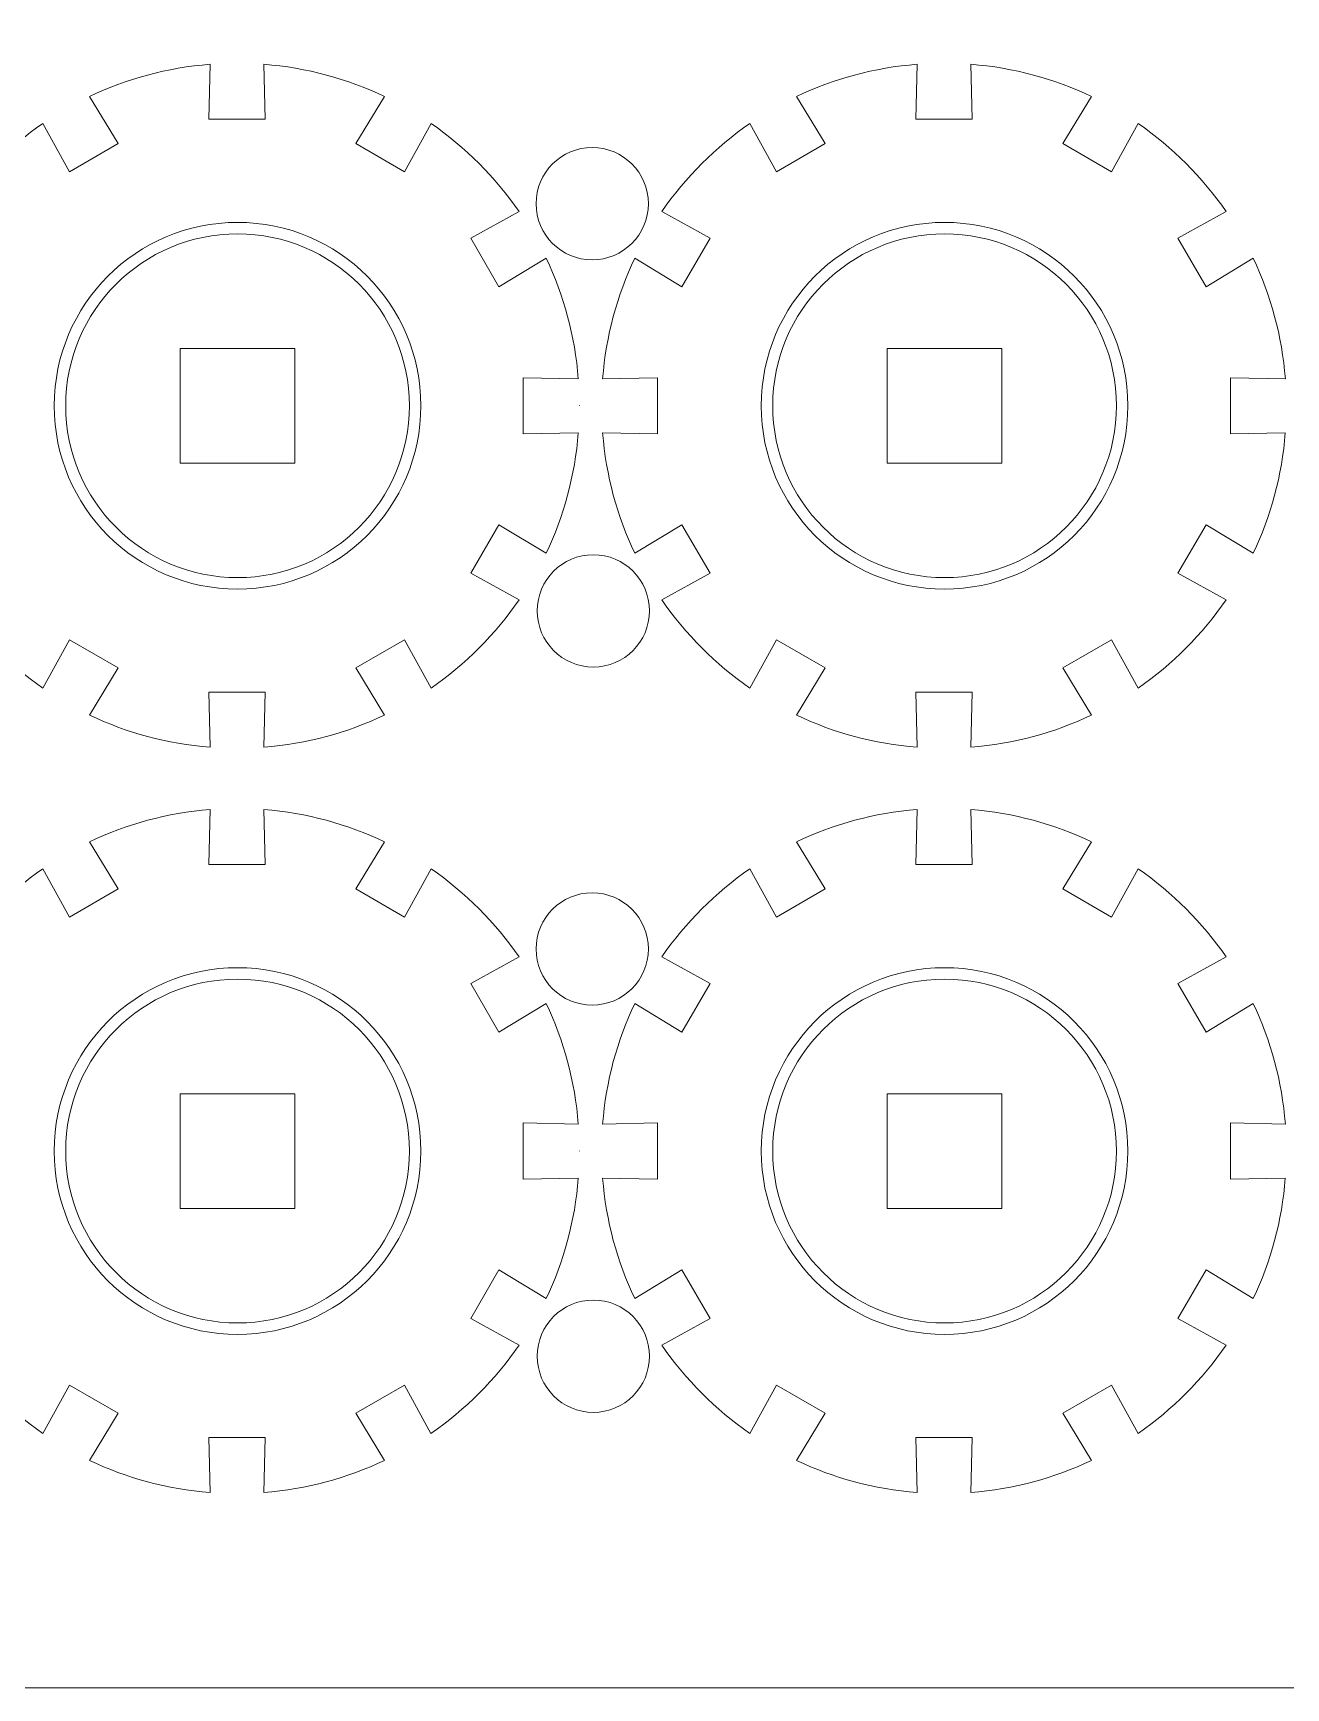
# Model space of a CAD drawing. Header units: centimetres. Extents: x -226 to -75, y 0 to 222.
# Drawn here: x -192.01 to -186.54, y 0.32 to 7.54 of the extents above; entities that cross this region are included whole.
import ezdxf

# ---------------------------------------------------------------- set-up
doc = ezdxf.new("R2010")
doc.units = ezdxf.units.CM
doc.header["$MEASUREMENT"] = 0
doc.layers.add('layer 1', color=7, linetype='Continuous')

msp = doc.modelspace()

# ---------------------------------------------------------------- linework, layer by layer
at = {"layer": 'layer 1', "color": 250, "lineweight": 20}
msp.add_lwpolyline([(-195.83724, 0.31703), (-165.83724, 0.31703), (-165.83724, 30.31703), (-195.83724, 30.31703), (-195.83724, 0.31703)], close=True, dxfattribs=at)
at = {"layer": 'layer 1', "color": 1, "lineweight": 9}
for points, knots in [([(-190.09825, 5.18009), (-190.09825, 5.18009), (-189.97574, 5.39225), (-189.97574, 5.39225), (-189.97574, 5.39225), (-189.97574, 5.39225), (-189.76985, 5.26765), (-189.76985, 5.26765), (-189.76985, 5.26765), (-189.69281, 5.42904), (-189.64419, 5.60645), (-189.62962, 5.79346), (-189.62962, 5.79346), (-189.62962, 5.79346), (-189.86958, 5.78856), (-189.86958, 5.78856), (-189.86958, 5.78856), (-189.86958, 5.78856), (-189.86958, 6.03356), (-189.86958, 6.03356), (-189.86958, 6.03356), (-189.86958, 6.03356), (-189.62959, 6.02862), (-189.62959, 6.02862), (-189.62959, 6.02862), (-189.64416, 6.21563), (-189.69277, 6.39304), (-189.76982, 6.5544), (-189.76982, 6.5544), (-189.76982, 6.5544), (-189.97577, 6.42991), (-189.97577, 6.42991), (-189.97577, 6.42991), (-189.97577, 6.42991), (-190.09829, 6.64203), (-190.09829, 6.64203), (-190.09829, 6.64203), (-190.09829, 6.64203), (-189.88772, 6.75789), (-189.88772, 6.75789), (-189.88772, 6.75789), (-189.99143, 6.90842), (-190.12193, 7.03891), (-190.27246, 7.1427), (-190.27246, 7.1427), (-190.27246, 7.1427), (-190.38841, 6.93212), (-190.38841, 6.93212), (-190.38841, 6.93212), (-190.38841, 6.93212), (-190.60058, 7.05464), (-190.60058, 7.05464), (-190.60058, 7.05464), (-190.60058, 7.05464), (-190.47594, 7.26059), (-190.47594, 7.26059), (-190.47594, 7.26059), (-190.6373, 7.33761), (-190.81475, 7.38625), (-191.00172, 7.40086), (-191.00172, 7.40086), (-191.00172, 7.40086), (-190.99685, 7.16086), (-190.99685, 7.16086), (-190.99685, 7.16086), (-190.99685, 7.16086), (-191.24185, 7.16086), (-191.24185, 7.16086), (-191.24185, 7.16086), (-191.24185, 7.16086), (-191.23692, 7.40086), (-191.23692, 7.40086), (-191.23692, 7.40086), (-191.42392, 7.38625), (-191.60134, 7.33768), (-191.7627, 7.26059), (-191.7627, 7.26059), (-191.7627, 7.26059), (-191.63817, 7.05471), (-191.63817, 7.05471), (-191.63817, 7.05471), (-191.63817, 7.05471), (-191.85036, 6.93219), (-191.85036, 6.93219), (-191.85036, 6.93219), (-191.85036, 6.93219), (-191.96618, 7.1427), (-191.96618, 7.1427), (-191.96618, 7.1427), (-192.11674, 7.03898), (-192.24727, 6.90849), (-192.35095, 6.75796), (-192.35095, 6.75796), (-192.35095, 6.75796), (-192.14052, 6.64203), (-192.14052, 6.64203), (-192.14052, 6.64203), (-192.14052, 6.64203), (-192.26297, 6.42991), (-192.26297, 6.42991), (-192.26297, 6.42991), (-192.26297, 6.42991), (-192.46885, 6.55447), (-192.46885, 6.55447), (-192.46885, 6.55447), (-192.54593, 6.39311), (-192.59458, 6.21567), (-192.60915, 6.02869), (-192.60915, 6.02869), (-192.60915, 6.02869), (-192.36923, 6.03356), (-192.36923, 6.03356), (-192.36923, 6.03356), (-192.36923, 6.03356), (-192.36919, 5.78856), (-192.36919, 5.78856), (-192.36919, 5.78856), (-192.36919, 5.78856), (-192.60915, 5.79353), (-192.60915, 5.79353), (-192.60915, 5.79353), (-192.59458, 5.60653), (-192.54597, 5.42911), (-192.46889, 5.26772), (-192.46889, 5.26772), (-192.46889, 5.26772), (-192.26304, 5.39225), (-192.26304, 5.39225), (-192.26304, 5.39225), (-192.26304, 5.39225), (-192.14052, 5.18009), (-192.14052, 5.18009), (-192.14052, 5.18009), (-192.14052, 5.18009), (-192.35099, 5.06427), (-192.35099, 5.06427), (-192.35099, 5.06427), (-192.24727, 4.9137), (-192.11674, 4.78314), (-191.96621, 4.67946), (-191.96621, 4.67946), (-191.96621, 4.67946), (-191.8504, 4.88986), (-191.8504, 4.88986), (-191.8504, 4.88986), (-191.8504, 4.88986), (-191.6382, 4.76744), (-191.6382, 4.76744), (-191.6382, 4.76744), (-191.6382, 4.76744), (-191.76273, 4.56156), (-191.76273, 4.56156), (-191.76273, 4.56156), (-191.60137, 4.48452), (-191.42396, 4.43587), (-191.23695, 4.42133), (-191.23695, 4.42133), (-191.23695, 4.42133), (-191.24185, 4.66126), (-191.24185, 4.66126), (-191.24185, 4.66126), (-191.24185, 4.66126), (-190.99685, 4.66126), (-190.99685, 4.66126), (-190.99685, 4.66126), (-190.99685, 4.66126), (-191.00175, 4.42133), (-191.00175, 4.42133), (-191.00175, 4.42133), (-190.81478, 4.43587), (-190.63737, 4.48452), (-190.47601, 4.56156), (-190.47601, 4.56156), (-190.47601, 4.56156), (-190.60054, 4.76744), (-190.60054, 4.76744), (-190.60054, 4.76744), (-190.60054, 4.76744), (-190.38838, 4.88993), (-190.38838, 4.88993), (-190.38838, 4.88993), (-190.38838, 4.88993), (-190.27249, 4.67946), (-190.27249, 4.67946), (-190.27249, 4.67946), (-190.122, 4.78314), (-189.99147, 4.9137), (-189.88775, 5.0642), (-189.88775, 5.0642), (-189.88775, 5.0642), (-190.09825, 5.18009), (-190.09825, 5.18009)], [0, 0, 0, 0, 0.0204082, 0.0204082, 0.0204082, 0.0204082, 0.0408163, 0.0408163, 0.0408163, 0.0408163, 0.0612245, 0.0612245, 0.0612245, 0.0612245, 0.0816327, 0.0816327, 0.0816327, 0.0816327, 0.1020408, 0.1020408, 0.1020408, 0.1020408, 0.122449, 0.122449, 0.122449, 0.122449, 0.1428571, 0.1428571, 0.1428571, 0.1428571, 0.1632653, 0.1632653, 0.1632653, 0.1632653, 0.1836735, 0.1836735, 0.1836735, 0.1836735, 0.2040816, 0.2040816, 0.2040816, 0.2040816, 0.2244898, 0.2244898, 0.2244898, 0.2244898, 0.244898, 0.244898, 0.244898, 0.244898, 0.2653061, 0.2653061, 0.2653061, 0.2653061, 0.2857143, 0.2857143, 0.2857143, 0.2857143, 0.3061224, 0.3061224, 0.3061224, 0.3061224, 0.3265306, 0.3265306, 0.3265306, 0.3265306, 0.3469388, 0.3469388, 0.3469388, 0.3469388, 0.3673469, 0.3673469, 0.3673469, 0.3673469, 0.3877551, 0.3877551, 0.3877551, 0.3877551, 0.4081633, 0.4081633, 0.4081633, 0.4081633, 0.4285714, 0.4285714, 0.4285714, 0.4285714, 0.4489796, 0.4489796, 0.4489796, 0.4489796, 0.4693878, 0.4693878, 0.4693878, 0.4693878, 0.4897959, 0.4897959, 0.4897959, 0.4897959, 0.5102041, 0.5102041, 0.5102041, 0.5102041, 0.5306122, 0.5306122, 0.5306122, 0.5306122, 0.5510204, 0.5510204, 0.5510204, 0.5510204, 0.5714286, 0.5714286, 0.5714286, 0.5714286, 0.5918367, 0.5918367, 0.5918367, 0.5918367, 0.6122449, 0.6122449, 0.6122449, 0.6122449, 0.6326531, 0.6326531, 0.6326531, 0.6326531, 0.6530612, 0.6530612, 0.6530612, 0.6530612, 0.6734694, 0.6734694, 0.6734694, 0.6734694, 0.6938776, 0.6938776, 0.6938776, 0.6938776, 0.7142857, 0.7142857, 0.7142857, 0.7142857, 0.7346939, 0.7346939, 0.7346939, 0.7346939, 0.755102, 0.755102, 0.755102, 0.755102, 0.7755102, 0.7755102, 0.7755102, 0.7755102, 0.7959184, 0.7959184, 0.7959184, 0.7959184, 0.8163265, 0.8163265, 0.8163265, 0.8163265, 0.8367347, 0.8367347, 0.8367347, 0.8367347, 0.8571429, 0.8571429, 0.8571429, 0.8571429, 0.877551, 0.877551, 0.877551, 0.877551, 0.8979592, 0.8979592, 0.8979592, 0.8979592, 0.9183673, 0.9183673, 0.9183673, 0.9183673, 0.9387755, 0.9387755, 0.9387755, 0.9387755, 0.9591837, 0.9591837, 0.9591837, 0.9591837, 1, 1, 1, 1]), ([(-187.01255, 5.18009), (-187.01255, 5.18009), (-186.89003, 5.39225), (-186.89003, 5.39225), (-186.89003, 5.39225), (-186.89003, 5.39225), (-186.68415, 5.26765), (-186.68415, 5.26765), (-186.68415, 5.26765), (-186.6071, 5.42904), (-186.55849, 5.60645), (-186.54392, 5.79346), (-186.54392, 5.79346), (-186.54392, 5.79346), (-186.78388, 5.78856), (-186.78388, 5.78856), (-186.78388, 5.78856), (-186.78388, 5.78856), (-186.78388, 6.03356), (-186.78388, 6.03356), (-186.78388, 6.03356), (-186.78388, 6.03356), (-186.54388, 6.02862), (-186.54388, 6.02862), (-186.54388, 6.02862), (-186.55849, 6.21563), (-186.60707, 6.39304), (-186.68411, 6.5544), (-186.68411, 6.5544), (-186.68411, 6.5544), (-186.89007, 6.42991), (-186.89007, 6.42991), (-186.89007, 6.42991), (-186.89007, 6.42991), (-187.01259, 6.64203), (-187.01259, 6.64203), (-187.01259, 6.64203), (-187.01259, 6.64203), (-186.80201, 6.75789), (-186.80201, 6.75789), (-186.80201, 6.75789), (-186.90573, 6.90842), (-187.03626, 7.03891), (-187.18675, 7.1427), (-187.18675, 7.1427), (-187.18675, 7.1427), (-187.30271, 6.93212), (-187.30271, 6.93212), (-187.30271, 6.93212), (-187.30271, 6.93212), (-187.51487, 7.05464), (-187.51487, 7.05464), (-187.51487, 7.05464), (-187.51487, 7.05464), (-187.39023, 7.26059), (-187.39023, 7.26059), (-187.39023, 7.26059), (-187.55159, 7.33761), (-187.72904, 7.38625), (-187.91601, 7.40086), (-187.91601, 7.40086), (-187.91601, 7.40086), (-187.91115, 7.16086), (-187.91115, 7.16086), (-187.91115, 7.16086), (-187.91115, 7.16086), (-188.15615, 7.16086), (-188.15615, 7.16086), (-188.15615, 7.16086), (-188.15615, 7.16086), (-188.15121, 7.40086), (-188.15121, 7.40086), (-188.15121, 7.40086), (-188.33822, 7.38625), (-188.51563, 7.33768), (-188.67699, 7.26059), (-188.67699, 7.26059), (-188.67699, 7.26059), (-188.55246, 7.05471), (-188.55246, 7.05471), (-188.55246, 7.05471), (-188.55246, 7.05471), (-188.76466, 6.93219), (-188.76466, 6.93219), (-188.76466, 6.93219), (-188.76466, 6.93219), (-188.88047, 7.1427), (-188.88047, 7.1427), (-188.88047, 7.1427), (-189.03104, 7.03898), (-189.16157, 6.90849), (-189.26525, 6.75796), (-189.26525, 6.75796), (-189.26525, 6.75796), (-189.05482, 6.64203), (-189.05482, 6.64203), (-189.05482, 6.64203), (-189.05482, 6.64203), (-189.17727, 6.42991), (-189.17727, 6.42991), (-189.17727, 6.42991), (-189.17727, 6.42991), (-189.38315, 6.55447), (-189.38315, 6.55447), (-189.38315, 6.55447), (-189.46023, 6.39311), (-189.50888, 6.21567), (-189.52345, 6.02869), (-189.52345, 6.02869), (-189.52345, 6.02869), (-189.28352, 6.03356), (-189.28352, 6.03356), (-189.28352, 6.03356), (-189.28352, 6.03356), (-189.28349, 5.78856), (-189.28349, 5.78856), (-189.28349, 5.78856), (-189.28349, 5.78856), (-189.52345, 5.79353), (-189.52345, 5.79353), (-189.52345, 5.79353), (-189.50888, 5.60653), (-189.46026, 5.42911), (-189.38318, 5.26772), (-189.38318, 5.26772), (-189.38318, 5.26772), (-189.17734, 5.39225), (-189.17734, 5.39225), (-189.17734, 5.39225), (-189.17734, 5.39225), (-189.05482, 5.18009), (-189.05482, 5.18009), (-189.05482, 5.18009), (-189.05482, 5.18009), (-189.26528, 5.06427), (-189.26528, 5.06427), (-189.26528, 5.06427), (-189.16157, 4.9137), (-189.03104, 4.78314), (-188.88051, 4.67946), (-188.88051, 4.67946), (-188.88051, 4.67946), (-188.76469, 4.88986), (-188.76469, 4.88986), (-188.76469, 4.88986), (-188.76469, 4.88986), (-188.5525, 4.76744), (-188.5525, 4.76744), (-188.5525, 4.76744), (-188.5525, 4.76744), (-188.67703, 4.56156), (-188.67703, 4.56156), (-188.67703, 4.56156), (-188.51567, 4.48452), (-188.33825, 4.43587), (-188.15125, 4.42133), (-188.15125, 4.42133), (-188.15125, 4.42133), (-188.15615, 4.66126), (-188.15615, 4.66126), (-188.15615, 4.66126), (-188.15615, 4.66126), (-187.91115, 4.66126), (-187.91115, 4.66126), (-187.91115, 4.66126), (-187.91115, 4.66126), (-187.91605, 4.42133), (-187.91605, 4.42133), (-187.91605, 4.42133), (-187.72908, 4.43587), (-187.55167, 4.48452), (-187.39034, 4.56156), (-187.39034, 4.56156), (-187.39034, 4.56156), (-187.51484, 4.76744), (-187.51484, 4.76744), (-187.51484, 4.76744), (-187.51484, 4.76744), (-187.30267, 4.88993), (-187.30267, 4.88993), (-187.30267, 4.88993), (-187.30267, 4.88993), (-187.18679, 4.67946), (-187.18679, 4.67946), (-187.18679, 4.67946), (-187.03633, 4.78314), (-186.90576, 4.9137), (-186.80205, 5.0642), (-186.80205, 5.0642), (-186.80205, 5.0642), (-187.01255, 5.18009), (-187.01255, 5.18009)], [0, 0, 0, 0, 0.0204082, 0.0204082, 0.0204082, 0.0204082, 0.0408163, 0.0408163, 0.0408163, 0.0408163, 0.0612245, 0.0612245, 0.0612245, 0.0612245, 0.0816327, 0.0816327, 0.0816327, 0.0816327, 0.1020408, 0.1020408, 0.1020408, 0.1020408, 0.122449, 0.122449, 0.122449, 0.122449, 0.1428571, 0.1428571, 0.1428571, 0.1428571, 0.1632653, 0.1632653, 0.1632653, 0.1632653, 0.1836735, 0.1836735, 0.1836735, 0.1836735, 0.2040816, 0.2040816, 0.2040816, 0.2040816, 0.2244898, 0.2244898, 0.2244898, 0.2244898, 0.244898, 0.244898, 0.244898, 0.244898, 0.2653061, 0.2653061, 0.2653061, 0.2653061, 0.2857143, 0.2857143, 0.2857143, 0.2857143, 0.3061224, 0.3061224, 0.3061224, 0.3061224, 0.3265306, 0.3265306, 0.3265306, 0.3265306, 0.3469388, 0.3469388, 0.3469388, 0.3469388, 0.3673469, 0.3673469, 0.3673469, 0.3673469, 0.3877551, 0.3877551, 0.3877551, 0.3877551, 0.4081633, 0.4081633, 0.4081633, 0.4081633, 0.4285714, 0.4285714, 0.4285714, 0.4285714, 0.4489796, 0.4489796, 0.4489796, 0.4489796, 0.4693878, 0.4693878, 0.4693878, 0.4693878, 0.4897959, 0.4897959, 0.4897959, 0.4897959, 0.5102041, 0.5102041, 0.5102041, 0.5102041, 0.5306122, 0.5306122, 0.5306122, 0.5306122, 0.5510204, 0.5510204, 0.5510204, 0.5510204, 0.5714286, 0.5714286, 0.5714286, 0.5714286, 0.5918367, 0.5918367, 0.5918367, 0.5918367, 0.6122449, 0.6122449, 0.6122449, 0.6122449, 0.6326531, 0.6326531, 0.6326531, 0.6326531, 0.6530612, 0.6530612, 0.6530612, 0.6530612, 0.6734694, 0.6734694, 0.6734694, 0.6734694, 0.6938776, 0.6938776, 0.6938776, 0.6938776, 0.7142857, 0.7142857, 0.7142857, 0.7142857, 0.7346939, 0.7346939, 0.7346939, 0.7346939, 0.755102, 0.755102, 0.755102, 0.755102, 0.7755102, 0.7755102, 0.7755102, 0.7755102, 0.7959184, 0.7959184, 0.7959184, 0.7959184, 0.8163265, 0.8163265, 0.8163265, 0.8163265, 0.8367347, 0.8367347, 0.8367347, 0.8367347, 0.8571429, 0.8571429, 0.8571429, 0.8571429, 0.877551, 0.877551, 0.877551, 0.877551, 0.8979592, 0.8979592, 0.8979592, 0.8979592, 0.9183673, 0.9183673, 0.9183673, 0.9183673, 0.9387755, 0.9387755, 0.9387755, 0.9387755, 0.9591837, 0.9591837, 0.9591837, 0.9591837, 1, 1, 1, 1]), ([(-189.56871, 6.54772), (-189.70382, 6.54772), (-189.81371, 6.65768), (-189.81371, 6.79273), (-189.81371, 6.79273), (-189.81371, 6.92784), (-189.70382, 7.03777), (-189.56871, 7.03777), (-189.56871, 7.03777), (-189.43363, 7.03777), (-189.32374, 6.92784), (-189.32374, 6.79273), (-189.32374, 6.79273), (-189.32374, 6.65768), (-189.43363, 6.54772), (-189.56871, 6.54772)], [0, 0, 0, 0, 0.2, 0.2, 0.2, 0.2, 0.4, 0.4, 0.4, 0.4, 0.6, 0.6, 0.6, 0.6, 1, 1, 1, 1]), ([(-191.11687, 6.71109), (-190.67505, 6.71109), (-190.31684, 6.35295), (-190.31684, 5.91113), (-190.31684, 5.91113), (-190.31684, 5.46927), (-190.67505, 5.1111), (-191.11687, 5.1111), (-191.11687, 5.1111), (-191.55868, 5.1111), (-191.91686, 5.46927), (-191.91686, 5.91113), (-191.91686, 5.91113), (-191.91686, 6.35295), (-191.55868, 6.71109), (-191.11687, 6.71109)], [0, 0, 0, 0, 0.2, 0.2, 0.2, 0.2, 0.4, 0.4, 0.4, 0.4, 0.6, 0.6, 0.6, 0.6, 1, 1, 1, 1]), ([(-191.11687, 6.66106), (-191.53106, 6.66106), (-191.86687, 6.32529), (-191.86687, 5.91113), (-191.86687, 5.91113), (-191.86687, 5.4969), (-191.53106, 5.16112), (-191.11687, 5.16112), (-191.11687, 5.16112), (-190.70263, 5.16112), (-190.36686, 5.4969), (-190.36686, 5.91113), (-190.36686, 5.91113), (-190.36686, 6.32529), (-190.70263, 6.66106), (-191.11687, 6.66106)], [0, 0, 0, 0, 0.2, 0.2, 0.2, 0.2, 0.4, 0.4, 0.4, 0.4, 0.6, 0.6, 0.6, 0.6, 1, 1, 1, 1]), ([(-188.03113, 6.71109), (-187.58931, 6.71109), (-187.23113, 6.35295), (-187.23113, 5.91113), (-187.23113, 5.91113), (-187.23113, 5.46927), (-187.58931, 5.1111), (-188.03113, 5.1111), (-188.03113, 5.1111), (-188.47295, 5.1111), (-188.83116, 5.46927), (-188.83116, 5.91113), (-188.83116, 5.91113), (-188.83116, 6.35295), (-188.47295, 6.71109), (-188.03113, 6.71109)], [0, 0, 0, 0, 0.2, 0.2, 0.2, 0.2, 0.4, 0.4, 0.4, 0.4, 0.6, 0.6, 0.6, 0.6, 1, 1, 1, 1]), ([(-188.03113, 6.66106), (-188.44533, 6.66106), (-188.78113, 6.32529), (-188.78113, 5.91113), (-188.78113, 5.91113), (-188.78113, 5.4969), (-188.44533, 5.16112), (-188.03113, 5.16112), (-188.03113, 5.16112), (-187.61693, 5.16112), (-187.28112, 5.4969), (-187.28112, 5.91113), (-187.28112, 5.91113), (-187.28112, 6.32529), (-187.61693, 6.66106), (-188.03113, 6.66106)], [0, 0, 0, 0, 0.2, 0.2, 0.2, 0.2, 0.4, 0.4, 0.4, 0.4, 0.6, 0.6, 0.6, 0.6, 1, 1, 1, 1]), ([(-189.62459, 5.91038), (-189.62459, 5.91066), (-189.62455, 5.91087), (-189.62455, 5.91108), (-189.62455, 5.91108), (-189.62455, 5.91133), (-189.62459, 5.91154), (-189.62459, 5.91175), (-189.62459, 5.91175), (-189.62459, 5.91175), (-189.62459, 5.91038), (-189.62459, 5.91038)], [0, 0, 0, 0, 0.25, 0.25, 0.25, 0.25, 0.5, 0.5, 0.5, 0.5, 1, 1, 1, 1]), ([(-189.56402, 4.77088), (-189.6991, 4.77088), (-189.80899, 4.88084), (-189.80899, 5.01595), (-189.80899, 5.01595), (-189.80899, 5.151), (-189.6991, 5.26092), (-189.56402, 5.26092), (-189.56402, 5.26092), (-189.42891, 5.26092), (-189.31902, 5.151), (-189.31902, 5.01595), (-189.31902, 5.01595), (-189.31902, 4.88084), (-189.42891, 4.77088), (-189.56402, 4.77088)], [0, 0, 0, 0, 0.2, 0.2, 0.2, 0.2, 0.4, 0.4, 0.4, 0.4, 0.6, 0.6, 0.6, 0.6, 1, 1, 1, 1]), ([(-190.09825, 1.92826), (-190.09825, 1.92826), (-189.97574, 2.14049), (-189.97574, 2.14049), (-189.97574, 2.14049), (-189.97574, 2.14049), (-189.76985, 2.01589), (-189.76985, 2.01589), (-189.76985, 2.01589), (-189.69281, 2.17729), (-189.64419, 2.35463), (-189.62962, 2.54163), (-189.62962, 2.54163), (-189.62962, 2.54163), (-189.86958, 2.5368), (-189.86958, 2.5368), (-189.86958, 2.5368), (-189.86958, 2.5368), (-189.86958, 2.78181), (-189.86958, 2.78181), (-189.86958, 2.78181), (-189.86958, 2.78181), (-189.62962, 2.77687), (-189.62962, 2.77687), (-189.62962, 2.77687), (-189.64416, 2.96384), (-189.69277, 3.14129), (-189.76982, 3.30265), (-189.76982, 3.30265), (-189.76982, 3.30265), (-189.97577, 3.17808), (-189.97577, 3.17808), (-189.97577, 3.17808), (-189.97577, 3.17808), (-190.09829, 3.39028), (-190.09829, 3.39028), (-190.09829, 3.39028), (-190.09829, 3.39028), (-189.88772, 3.50613), (-189.88772, 3.50613), (-189.88772, 3.50613), (-189.99143, 3.65666), (-190.12193, 3.78715), (-190.27246, 3.89087), (-190.27246, 3.89087), (-190.27246, 3.89087), (-190.38841, 3.68037), (-190.38841, 3.68037), (-190.38841, 3.68037), (-190.38841, 3.68037), (-190.60058, 3.80289), (-190.60058, 3.80289), (-190.60058, 3.80289), (-190.60058, 3.80289), (-190.47594, 4.00877), (-190.47594, 4.00877), (-190.47594, 4.00877), (-190.6373, 4.08585), (-190.81475, 4.1345), (-191.00172, 4.14903), (-191.00172, 4.14903), (-191.00172, 4.14903), (-190.99685, 3.90911), (-190.99685, 3.90911), (-190.99685, 3.90911), (-190.99685, 3.90911), (-191.24185, 3.90911), (-191.24185, 3.90911), (-191.24185, 3.90911), (-191.24185, 3.90911), (-191.23695, 4.14903), (-191.23695, 4.14903), (-191.23695, 4.14903), (-191.42396, 4.1345), (-191.60134, 4.08585), (-191.7627, 4.00884), (-191.7627, 4.00884), (-191.7627, 4.00884), (-191.63817, 3.80296), (-191.63817, 3.80296), (-191.63817, 3.80296), (-191.63817, 3.80296), (-191.85036, 3.68044), (-191.85036, 3.68044), (-191.85036, 3.68044), (-191.85036, 3.68044), (-191.96621, 3.89094), (-191.96621, 3.89094), (-191.96621, 3.89094), (-192.11674, 3.78722), (-192.24727, 3.65666), (-192.35095, 3.5062), (-192.35095, 3.5062), (-192.35095, 3.5062), (-192.14052, 3.39028), (-192.14052, 3.39028), (-192.14052, 3.39028), (-192.14052, 3.39028), (-192.26297, 3.17815), (-192.26297, 3.17815), (-192.26297, 3.17815), (-192.26297, 3.17815), (-192.46885, 3.30272), (-192.46885, 3.30272), (-192.46885, 3.30272), (-192.54597, 3.14136), (-192.59458, 2.96391), (-192.60915, 2.77694), (-192.60915, 2.77694), (-192.60915, 2.77694), (-192.36923, 2.78173), (-192.36923, 2.78173), (-192.36923, 2.78173), (-192.36923, 2.78173), (-192.36919, 2.5368), (-192.36919, 2.5368), (-192.36919, 2.5368), (-192.36919, 2.5368), (-192.60915, 2.5417), (-192.60915, 2.5417), (-192.60915, 2.5417), (-192.59458, 2.3547), (-192.54597, 2.17729), (-192.46889, 2.01589), (-192.46889, 2.01589), (-192.46889, 2.01589), (-192.26304, 2.14042), (-192.26304, 2.14042), (-192.26304, 2.14042), (-192.26304, 2.14042), (-192.14052, 1.92826), (-192.14052, 1.92826), (-192.14052, 1.92826), (-192.14052, 1.92826), (-192.35099, 1.81244), (-192.35099, 1.81244), (-192.35099, 1.81244), (-192.24727, 1.66188), (-192.11678, 1.53138), (-191.96621, 1.4277), (-191.96621, 1.4277), (-191.96621, 1.4277), (-191.8504, 1.6381), (-191.8504, 1.6381), (-191.8504, 1.6381), (-191.8504, 1.6381), (-191.6382, 1.51569), (-191.6382, 1.51569), (-191.6382, 1.51569), (-191.6382, 1.51569), (-191.76277, 1.3098), (-191.76277, 1.3098), (-191.76277, 1.3098), (-191.60137, 1.23269), (-191.42396, 1.18411), (-191.23695, 1.1695), (-191.23695, 1.1695), (-191.23695, 1.1695), (-191.24185, 1.4095), (-191.24185, 1.4095), (-191.24185, 1.4095), (-191.24185, 1.4095), (-190.99685, 1.4095), (-190.99685, 1.4095), (-190.99685, 1.4095), (-190.99685, 1.4095), (-191.00175, 1.1695), (-191.00175, 1.1695), (-191.00175, 1.1695), (-190.81482, 1.18411), (-190.63737, 1.23269), (-190.47601, 1.3098), (-190.47601, 1.3098), (-190.47601, 1.3098), (-190.60054, 1.51569), (-190.60054, 1.51569), (-190.60054, 1.51569), (-190.60054, 1.51569), (-190.38838, 1.63817), (-190.38838, 1.63817), (-190.38838, 1.63817), (-190.38838, 1.63817), (-190.27253, 1.4277), (-190.27253, 1.4277), (-190.27253, 1.4277), (-190.122, 1.53138), (-189.9915, 1.66188), (-189.88779, 1.81244), (-189.88779, 1.81244), (-189.88779, 1.81244), (-190.09825, 1.92826), (-190.09825, 1.92826)], [0, 0, 0, 0, 0.0204082, 0.0204082, 0.0204082, 0.0204082, 0.0408163, 0.0408163, 0.0408163, 0.0408163, 0.0612245, 0.0612245, 0.0612245, 0.0612245, 0.0816327, 0.0816327, 0.0816327, 0.0816327, 0.1020408, 0.1020408, 0.1020408, 0.1020408, 0.122449, 0.122449, 0.122449, 0.122449, 0.1428571, 0.1428571, 0.1428571, 0.1428571, 0.1632653, 0.1632653, 0.1632653, 0.1632653, 0.1836735, 0.1836735, 0.1836735, 0.1836735, 0.2040816, 0.2040816, 0.2040816, 0.2040816, 0.2244898, 0.2244898, 0.2244898, 0.2244898, 0.244898, 0.244898, 0.244898, 0.244898, 0.2653061, 0.2653061, 0.2653061, 0.2653061, 0.2857143, 0.2857143, 0.2857143, 0.2857143, 0.3061224, 0.3061224, 0.3061224, 0.3061224, 0.3265306, 0.3265306, 0.3265306, 0.3265306, 0.3469388, 0.3469388, 0.3469388, 0.3469388, 0.3673469, 0.3673469, 0.3673469, 0.3673469, 0.3877551, 0.3877551, 0.3877551, 0.3877551, 0.4081633, 0.4081633, 0.4081633, 0.4081633, 0.4285714, 0.4285714, 0.4285714, 0.4285714, 0.4489796, 0.4489796, 0.4489796, 0.4489796, 0.4693878, 0.4693878, 0.4693878, 0.4693878, 0.4897959, 0.4897959, 0.4897959, 0.4897959, 0.5102041, 0.5102041, 0.5102041, 0.5102041, 0.5306122, 0.5306122, 0.5306122, 0.5306122, 0.5510204, 0.5510204, 0.5510204, 0.5510204, 0.5714286, 0.5714286, 0.5714286, 0.5714286, 0.5918367, 0.5918367, 0.5918367, 0.5918367, 0.6122449, 0.6122449, 0.6122449, 0.6122449, 0.6326531, 0.6326531, 0.6326531, 0.6326531, 0.6530612, 0.6530612, 0.6530612, 0.6530612, 0.6734694, 0.6734694, 0.6734694, 0.6734694, 0.6938776, 0.6938776, 0.6938776, 0.6938776, 0.7142857, 0.7142857, 0.7142857, 0.7142857, 0.7346939, 0.7346939, 0.7346939, 0.7346939, 0.755102, 0.755102, 0.755102, 0.755102, 0.7755102, 0.7755102, 0.7755102, 0.7755102, 0.7959184, 0.7959184, 0.7959184, 0.7959184, 0.8163265, 0.8163265, 0.8163265, 0.8163265, 0.8367347, 0.8367347, 0.8367347, 0.8367347, 0.8571429, 0.8571429, 0.8571429, 0.8571429, 0.877551, 0.877551, 0.877551, 0.877551, 0.8979592, 0.8979592, 0.8979592, 0.8979592, 0.9183673, 0.9183673, 0.9183673, 0.9183673, 0.9387755, 0.9387755, 0.9387755, 0.9387755, 0.9591837, 0.9591837, 0.9591837, 0.9591837, 1, 1, 1, 1]), ([(-187.01255, 1.92826), (-187.01255, 1.92826), (-186.89003, 2.14049), (-186.89003, 2.14049), (-186.89003, 2.14049), (-186.89003, 2.14049), (-186.68415, 2.01589), (-186.68415, 2.01589), (-186.68415, 2.01589), (-186.6071, 2.17729), (-186.55849, 2.35463), (-186.54392, 2.54163), (-186.54392, 2.54163), (-186.54392, 2.54163), (-186.78388, 2.5368), (-186.78388, 2.5368), (-186.78388, 2.5368), (-186.78388, 2.5368), (-186.78388, 2.78181), (-186.78388, 2.78181), (-186.78388, 2.78181), (-186.78388, 2.78181), (-186.54388, 2.77687), (-186.54388, 2.77687), (-186.54388, 2.77687), (-186.55849, 2.96384), (-186.60707, 3.14129), (-186.68411, 3.30265), (-186.68411, 3.30265), (-186.68411, 3.30265), (-186.89007, 3.17808), (-186.89007, 3.17808), (-186.89007, 3.17808), (-186.89007, 3.17808), (-187.01259, 3.39028), (-187.01259, 3.39028), (-187.01259, 3.39028), (-187.01259, 3.39028), (-186.80201, 3.50613), (-186.80201, 3.50613), (-186.80201, 3.50613), (-186.90573, 3.65666), (-187.03626, 3.78715), (-187.18675, 3.89087), (-187.18675, 3.89087), (-187.18675, 3.89087), (-187.30271, 3.68037), (-187.30271, 3.68037), (-187.30271, 3.68037), (-187.30271, 3.68037), (-187.51487, 3.80289), (-187.51487, 3.80289), (-187.51487, 3.80289), (-187.51487, 3.80289), (-187.39023, 4.00877), (-187.39023, 4.00877), (-187.39023, 4.00877), (-187.55159, 4.08585), (-187.72904, 4.1345), (-187.91601, 4.14903), (-187.91601, 4.14903), (-187.91601, 4.14903), (-187.91115, 3.90911), (-187.91115, 3.90911), (-187.91115, 3.90911), (-187.91115, 3.90911), (-188.15615, 3.90911), (-188.15615, 3.90911), (-188.15615, 3.90911), (-188.15615, 3.90911), (-188.15125, 4.14903), (-188.15125, 4.14903), (-188.15125, 4.14903), (-188.33825, 4.1345), (-188.51563, 4.08585), (-188.67699, 4.00884), (-188.67699, 4.00884), (-188.67699, 4.00884), (-188.55246, 3.80296), (-188.55246, 3.80296), (-188.55246, 3.80296), (-188.55246, 3.80296), (-188.76466, 3.68044), (-188.76466, 3.68044), (-188.76466, 3.68044), (-188.76466, 3.68044), (-188.88051, 3.89094), (-188.88051, 3.89094), (-188.88051, 3.89094), (-189.03104, 3.78722), (-189.16157, 3.65666), (-189.26525, 3.5062), (-189.26525, 3.5062), (-189.26525, 3.5062), (-189.05482, 3.39028), (-189.05482, 3.39028), (-189.05482, 3.39028), (-189.05482, 3.39028), (-189.17727, 3.17815), (-189.17727, 3.17815), (-189.17727, 3.17815), (-189.17727, 3.17815), (-189.38315, 3.30272), (-189.38315, 3.30272), (-189.38315, 3.30272), (-189.46026, 3.14136), (-189.50888, 2.96391), (-189.52345, 2.77694), (-189.52345, 2.77694), (-189.52345, 2.77694), (-189.28352, 2.78173), (-189.28352, 2.78173), (-189.28352, 2.78173), (-189.28352, 2.78173), (-189.28349, 2.5368), (-189.28349, 2.5368), (-189.28349, 2.5368), (-189.28349, 2.5368), (-189.52345, 2.5417), (-189.52345, 2.5417), (-189.52345, 2.5417), (-189.50888, 2.3547), (-189.46026, 2.17729), (-189.38318, 2.01589), (-189.38318, 2.01589), (-189.38318, 2.01589), (-189.17734, 2.14042), (-189.17734, 2.14042), (-189.17734, 2.14042), (-189.17734, 2.14042), (-189.05482, 1.92826), (-189.05482, 1.92826), (-189.05482, 1.92826), (-189.05482, 1.92826), (-189.26528, 1.81244), (-189.26528, 1.81244), (-189.26528, 1.81244), (-189.16157, 1.66188), (-189.03107, 1.53138), (-188.88051, 1.4277), (-188.88051, 1.4277), (-188.88051, 1.4277), (-188.76469, 1.6381), (-188.76469, 1.6381), (-188.76469, 1.6381), (-188.76469, 1.6381), (-188.5525, 1.51569), (-188.5525, 1.51569), (-188.5525, 1.51569), (-188.5525, 1.51569), (-188.67706, 1.3098), (-188.67706, 1.3098), (-188.67706, 1.3098), (-188.51567, 1.23269), (-188.33825, 1.18411), (-188.15125, 1.1695), (-188.15125, 1.1695), (-188.15125, 1.1695), (-188.15615, 1.4095), (-188.15615, 1.4095), (-188.15615, 1.4095), (-188.15615, 1.4095), (-187.91115, 1.4095), (-187.91115, 1.4095), (-187.91115, 1.4095), (-187.91115, 1.4095), (-187.91605, 1.1695), (-187.91605, 1.1695), (-187.91605, 1.1695), (-187.72911, 1.18411), (-187.55167, 1.23269), (-187.39034, 1.3098), (-187.39034, 1.3098), (-187.39034, 1.3098), (-187.51484, 1.51569), (-187.51484, 1.51569), (-187.51484, 1.51569), (-187.51484, 1.51569), (-187.30267, 1.63817), (-187.30267, 1.63817), (-187.30267, 1.63817), (-187.30267, 1.63817), (-187.18679, 1.4277), (-187.18679, 1.4277), (-187.18679, 1.4277), (-187.03633, 1.53138), (-186.90576, 1.66188), (-186.80205, 1.81244), (-186.80205, 1.81244), (-186.80205, 1.81244), (-187.01255, 1.92826), (-187.01255, 1.92826)], [0, 0, 0, 0, 0.0204082, 0.0204082, 0.0204082, 0.0204082, 0.0408163, 0.0408163, 0.0408163, 0.0408163, 0.0612245, 0.0612245, 0.0612245, 0.0612245, 0.0816327, 0.0816327, 0.0816327, 0.0816327, 0.1020408, 0.1020408, 0.1020408, 0.1020408, 0.122449, 0.122449, 0.122449, 0.122449, 0.1428571, 0.1428571, 0.1428571, 0.1428571, 0.1632653, 0.1632653, 0.1632653, 0.1632653, 0.1836735, 0.1836735, 0.1836735, 0.1836735, 0.2040816, 0.2040816, 0.2040816, 0.2040816, 0.2244898, 0.2244898, 0.2244898, 0.2244898, 0.244898, 0.244898, 0.244898, 0.244898, 0.2653061, 0.2653061, 0.2653061, 0.2653061, 0.2857143, 0.2857143, 0.2857143, 0.2857143, 0.3061224, 0.3061224, 0.3061224, 0.3061224, 0.3265306, 0.3265306, 0.3265306, 0.3265306, 0.3469388, 0.3469388, 0.3469388, 0.3469388, 0.3673469, 0.3673469, 0.3673469, 0.3673469, 0.3877551, 0.3877551, 0.3877551, 0.3877551, 0.4081633, 0.4081633, 0.4081633, 0.4081633, 0.4285714, 0.4285714, 0.4285714, 0.4285714, 0.4489796, 0.4489796, 0.4489796, 0.4489796, 0.4693878, 0.4693878, 0.4693878, 0.4693878, 0.4897959, 0.4897959, 0.4897959, 0.4897959, 0.5102041, 0.5102041, 0.5102041, 0.5102041, 0.5306122, 0.5306122, 0.5306122, 0.5306122, 0.5510204, 0.5510204, 0.5510204, 0.5510204, 0.5714286, 0.5714286, 0.5714286, 0.5714286, 0.5918367, 0.5918367, 0.5918367, 0.5918367, 0.6122449, 0.6122449, 0.6122449, 0.6122449, 0.6326531, 0.6326531, 0.6326531, 0.6326531, 0.6530612, 0.6530612, 0.6530612, 0.6530612, 0.6734694, 0.6734694, 0.6734694, 0.6734694, 0.6938776, 0.6938776, 0.6938776, 0.6938776, 0.7142857, 0.7142857, 0.7142857, 0.7142857, 0.7346939, 0.7346939, 0.7346939, 0.7346939, 0.755102, 0.755102, 0.755102, 0.755102, 0.7755102, 0.7755102, 0.7755102, 0.7755102, 0.7959184, 0.7959184, 0.7959184, 0.7959184, 0.8163265, 0.8163265, 0.8163265, 0.8163265, 0.8367347, 0.8367347, 0.8367347, 0.8367347, 0.8571429, 0.8571429, 0.8571429, 0.8571429, 0.877551, 0.877551, 0.877551, 0.877551, 0.8979592, 0.8979592, 0.8979592, 0.8979592, 0.9183673, 0.9183673, 0.9183673, 0.9183673, 0.9387755, 0.9387755, 0.9387755, 0.9387755, 0.9591837, 0.9591837, 0.9591837, 0.9591837, 1, 1, 1, 1]), ([(-189.56871, 3.29596), (-189.70382, 3.29596), (-189.81371, 3.40585), (-189.81371, 3.54097), (-189.81371, 3.54097), (-189.81371, 3.67601), (-189.70382, 3.78601), (-189.56871, 3.78601), (-189.56871, 3.78601), (-189.43366, 3.78601), (-189.32374, 3.67601), (-189.32374, 3.54097), (-189.32374, 3.54097), (-189.32374, 3.40585), (-189.43366, 3.29596), (-189.56871, 3.29596)], [0, 0, 0, 0, 0.2, 0.2, 0.2, 0.2, 0.4, 0.4, 0.4, 0.4, 0.6, 0.6, 0.6, 0.6, 1, 1, 1, 1]), ([(-191.11687, 3.45933), (-190.67505, 3.45933), (-190.31684, 3.10112), (-190.31684, 2.6593), (-190.31684, 2.6593), (-190.31684, 2.21745), (-190.67505, 1.85931), (-191.11687, 1.85931), (-191.11687, 1.85931), (-191.55868, 1.85931), (-191.91689, 2.21745), (-191.91689, 2.6593), (-191.91689, 2.6593), (-191.91689, 3.10112), (-191.55868, 3.45933), (-191.11687, 3.45933)], [0, 0, 0, 0, 0.2, 0.2, 0.2, 0.2, 0.4, 0.4, 0.4, 0.4, 0.6, 0.6, 0.6, 0.6, 1, 1, 1, 1]), ([(-191.11687, 3.40931), (-191.53106, 3.40931), (-191.86687, 3.07353), (-191.86687, 2.6593), (-191.86687, 2.6593), (-191.86687, 2.24507), (-191.53106, 1.9093), (-191.11687, 1.9093), (-191.11687, 1.9093), (-190.70263, 1.9093), (-190.36686, 2.24507), (-190.36686, 2.6593), (-190.36686, 2.6593), (-190.36686, 3.07353), (-190.70263, 3.40931), (-191.11687, 3.40931)], [0, 0, 0, 0, 0.2, 0.2, 0.2, 0.2, 0.4, 0.4, 0.4, 0.4, 0.6, 0.6, 0.6, 0.6, 1, 1, 1, 1]), ([(-188.03116, 3.45933), (-187.58931, 3.45933), (-187.23113, 3.10112), (-187.23113, 2.6593), (-187.23113, 2.6593), (-187.23113, 2.21745), (-187.58931, 1.85931), (-188.03116, 1.85931), (-188.03116, 1.85931), (-188.47294, 1.85931), (-188.83115, 2.21745), (-188.83115, 2.6593), (-188.83115, 2.6593), (-188.83115, 3.10112), (-188.47294, 3.45933), (-188.03116, 3.45933)], [0, 0, 0, 0, 0.2, 0.2, 0.2, 0.2, 0.4, 0.4, 0.4, 0.4, 0.6, 0.6, 0.6, 0.6, 1, 1, 1, 1]), ([(-188.03116, 3.40931), (-188.44532, 3.40931), (-188.78117, 3.07353), (-188.78117, 2.6593), (-188.78117, 2.6593), (-188.78117, 2.24507), (-188.44532, 1.9093), (-188.03116, 1.9093), (-188.03116, 1.9093), (-187.61693, 1.9093), (-187.28112, 2.24507), (-187.28112, 2.6593), (-187.28112, 2.6593), (-187.28112, 3.07353), (-187.61693, 3.40931), (-188.03116, 3.40931)], [0, 0, 0, 0, 0.2, 0.2, 0.2, 0.2, 0.4, 0.4, 0.4, 0.4, 0.6, 0.6, 0.6, 0.6, 1, 1, 1, 1]), ([(-189.62459, 2.65862), (-189.62459, 2.65862), (-189.62459, 2.65933), (-189.62459, 2.65933), (-189.62459, 2.65933), (-189.62459, 2.65933), (-189.62459, 2.66), (-189.62459, 2.66), (-189.62459, 2.66), (-189.62459, 2.66), (-189.62459, 2.65862), (-189.62459, 2.65862)], [0, 0, 0, 0, 0.25, 0.25, 0.25, 0.25, 0.5, 0.5, 0.5, 0.5, 1, 1, 1, 1]), ([(-189.56402, 1.51912), (-189.6991, 1.51912), (-189.80903, 1.62901), (-189.80903, 1.76413), (-189.80903, 1.76413), (-189.80903, 1.89924), (-189.6991, 2.00917), (-189.56402, 2.00917), (-189.56402, 2.00917), (-189.42891, 2.00917), (-189.31902, 1.89924), (-189.31902, 1.76413), (-189.31902, 1.76413), (-189.31902, 1.62901), (-189.42891, 1.51912), (-189.56402, 1.51912)], [0, 0, 0, 0, 0.2, 0.2, 0.2, 0.2, 0.4, 0.4, 0.4, 0.4, 0.6, 0.6, 0.6, 0.6, 1, 1, 1, 1])]:
    msp.add_open_spline(points, degree=3, knots=knots, dxfattribs=at)
for points in [[(-191.36684, 5.66109), (-191.36684, 5.66109), (-191.36684, 6.16112), (-191.36684, 6.16112)], [(-191.36684, 6.16111), (-191.36684, 6.16111), (-190.86685, 6.16111), (-190.86685, 6.16111)], [(-190.86686, 6.16111), (-190.86686, 6.16111), (-190.86686, 5.66109), (-190.86686, 5.66109)], [(-188.28114, 5.66109), (-188.28114, 5.66109), (-188.28114, 6.16112), (-188.28114, 6.16112)], [(-188.28114, 6.16111), (-188.28114, 6.16111), (-187.78111, 6.16111), (-187.78111, 6.16111)], [(-187.78112, 6.16111), (-187.78112, 6.16111), (-187.78112, 5.66109), (-187.78112, 5.66109)], [(-190.86686, 5.66109), (-190.86686, 5.66109), (-191.36685, 5.66109), (-191.36685, 5.66109)], [(-187.78112, 5.66109), (-187.78112, 5.66109), (-188.28115, 5.66109), (-188.28115, 5.66109)], [(-191.36684, 2.40934), (-191.36684, 2.40934), (-191.36684, 2.90929), (-191.36684, 2.90929)], [(-191.36684, 2.90928), (-191.36684, 2.90928), (-190.86685, 2.90928), (-190.86685, 2.90928)], [(-190.86686, 2.90928), (-190.86686, 2.90928), (-190.86686, 2.40933), (-190.86686, 2.40933)], [(-188.28114, 2.40934), (-188.28114, 2.40934), (-188.28114, 2.90929), (-188.28114, 2.90929)], [(-188.28114, 2.90928), (-188.28114, 2.90928), (-187.78111, 2.90928), (-187.78111, 2.90928)], [(-187.78112, 2.90928), (-187.78112, 2.90928), (-187.78112, 2.40933), (-187.78112, 2.40933)], [(-190.86686, 2.40934), (-190.86686, 2.40934), (-191.36685, 2.40934), (-191.36685, 2.40934)], [(-187.78112, 2.40934), (-187.78112, 2.40934), (-188.28115, 2.40934), (-188.28115, 2.40934)]]:
    msp.add_open_spline(points, degree=3, dxfattribs=at)

doc.saveas('drawing.dxf')
